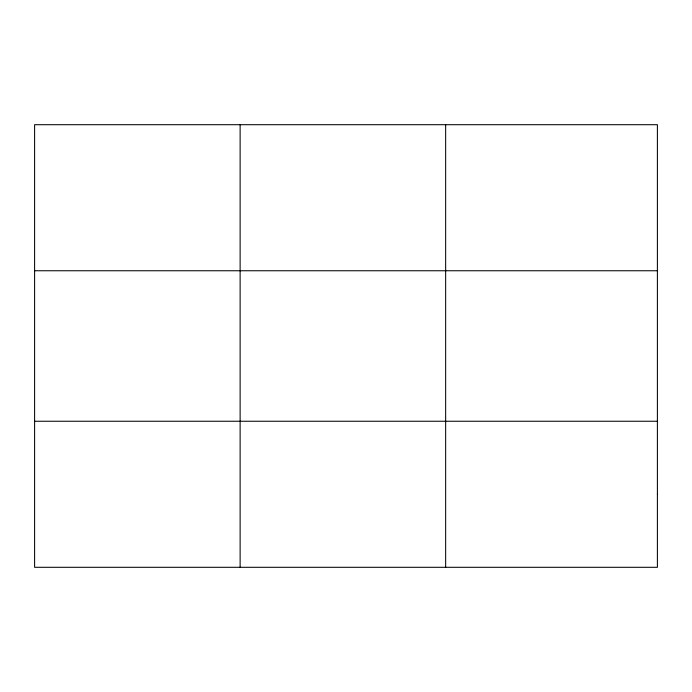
<?xml version="1.0" encoding="UTF-8"?>
<svg xmlns="http://www.w3.org/2000/svg" width="692" height="692" viewBox="0 0 692 692"><rect width="100%" height="100%" fill="white"/><g stroke="black" fill="none" stroke-linecap="round" stroke-linejoin="round"><path stroke-width="1.04" d="M240.124 567.302L240.124 124.698M445.648 567.302L445.648 124.698M34.6 270.754L657.4 270.754M34.6 421.246L657.4 421.246M657.4 494.27L657.4 567.302L34.6 567.302L34.6 124.698L657.4 124.698L657.4 494.27"/></g></svg>
